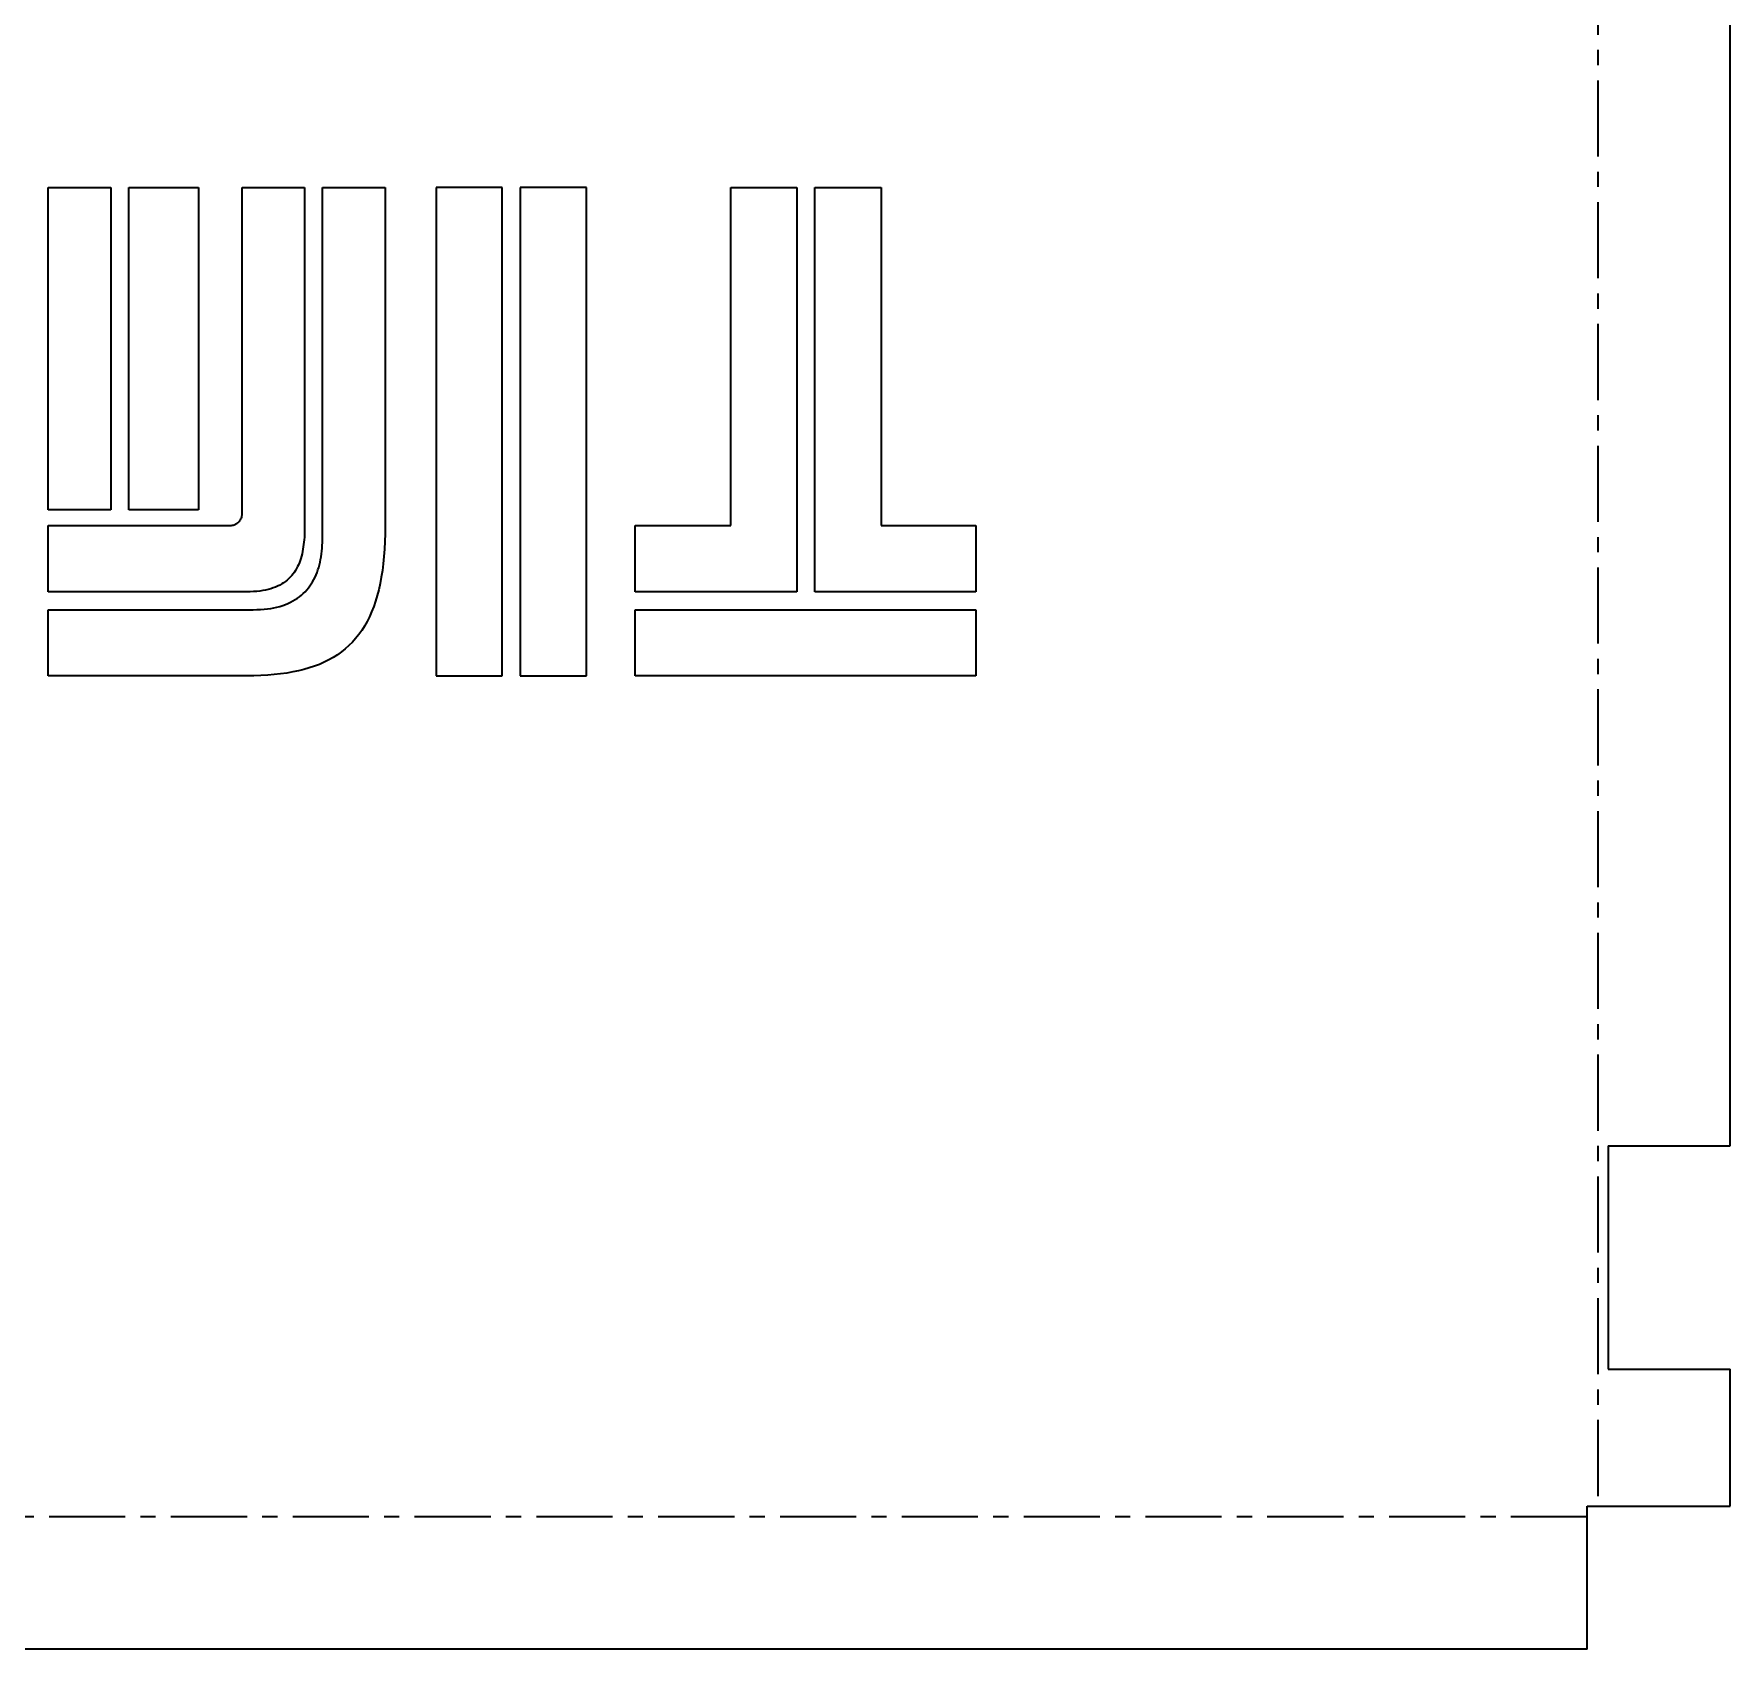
# Model space of a CAD drawing. Extents: x -138 to 979, y -42 to 1231.
# Drawn here: x 644.5 to 978.7, y -42.2 to 276.2 of the extents above; entities that cross this region are included whole.
import ezdxf

# ---------------------------------------------------------------- set-up
doc = ezdxf.new("R2010")
doc.units = 0
doc.linetypes.add('AXES', pattern=[24, 15, -3, 3, -3])

msp = doc.modelspace()

# ---------------------------------------------------------------- linework, layer by layer
at = {"color": 1, "linetype": 'AXES', "lineweight": 35}
for p, q in [((952.58, 1203), (952.58, -14)), ((950.5, -16.08), (-109.5, -16.08))]:
    msp.add_line(p, q, dxfattribs=at)
at = {"color": 7, "lineweight": 35}
for p, q in [((978.66, 57), (978.66, 1203)), ((647.31, 182.4), (647.31, 245.87)), ((659.67, 245.87), (659.67, 182.4)), ((663.2, 182.4), (663.2, 245.87)), ((676.94, 245.87), (676.94, 182.4)), ((685.57, 181.81), (685.57, 245.87)), ((697.83, 245.87), (697.83, 178.48)), ((701.36, 176.52), (701.36, 245.87)), ((713.72, 245.87), (713.72, 179.26)), ((723.73, 245.87), (723.73, 149.64)), ((736.77, 149.64), (736.77, 245.87)), ((740.3, 245.87), (740.3, 149.64)), ((753.35, 149.64), (753.35, 245.87)), ((781.8, 179.26), (781.8, 245.87)), ((794.84, 245.87), (794.84, 166.22)), ((798.37, 166.22), (798.37, 245.87)), ((811.42, 245.87), (811.42, 179.26)), ((647.31, 179.26), (682.92, 179.26)), ((686.45, 166.22), (647.31, 166.22)), ((794.84, 166.22), (762.96, 166.22)), ((830.06, 166.22), (798.37, 166.22)), ((647.31, 162.69), (687.73, 162.69)), ((762.96, 162.69), (830.06, 162.69)), ((686.45, 149.64), (647.31, 149.64)), ((830.06, 149.64), (762.96, 149.64)), ((954.66, 57), (954.66, 13)), ((954.66, 57), (978.66, 57)), ((954.66, 13), (978.66, 13)), ((978.66, -14), (978.66, 13)), ((950.5, -42.16), (950.5, -14)), ((950.5, -14), (978.66, -14)), ((950.5, -42.16), (-109.5, -42.16))]:
    msp.add_line(p, q, dxfattribs=at)
at = {"color": 7, "lineweight": 35, "ltscale": 0.308986}
for p, q in [((647.31, 245.87), (659.67, 245.87)), ((701.36, 245.87), (713.72, 245.87)), ((659.67, 182.4), (647.31, 182.4))]:
    msp.add_line(p, q, dxfattribs=at)
at = {"color": 7, "lineweight": 35, "ltscale": 0.343324}
for p, q in [((663.2, 245.87), (676.94, 245.87)), ((676.94, 182.4), (663.2, 182.4))]:
    msp.add_line(p, q, dxfattribs=at)
at = {"color": 7, "lineweight": 35, "ltscale": 0.306538}
msp.add_line((685.57, 245.87), (697.83, 245.87), dxfattribs=at)
at = {"color": 7, "lineweight": 35, "ltscale": 0.326155}
for p, q in [((736.77, 245.87), (723.73, 245.87)), ((753.35, 245.87), (740.3, 245.87)), ((781.8, 245.87), (794.84, 245.87)), ((798.37, 245.87), (811.42, 245.87)), ((647.31, 166.22), (647.31, 179.26)), ((762.96, 166.22), (762.96, 179.26)), ((830.06, 179.26), (830.06, 166.22)), ((723.73, 149.64), (736.77, 149.64)), ((740.3, 149.64), (753.35, 149.64))]:
    msp.add_line(p, q, dxfattribs=at)
at = {"color": 7, "lineweight": 35, "ltscale": 0.004913}
msp.add_line((685.21, 180.41), (685.3, 180.58), dxfattribs=at)
at = {"color": 7, "lineweight": 35, "ltscale": 0.004968}
msp.add_line((685.3, 180.58), (685.38, 180.76), dxfattribs=at)
at = {"color": 7, "lineweight": 35, "ltscale": 0.005059}
msp.add_line((685.38, 180.76), (685.45, 180.95), dxfattribs=at)
at = {"color": 7, "lineweight": 35, "ltscale": 0.005189}
msp.add_line((685.45, 180.95), (685.5, 181.15), dxfattribs=at)
at = {"color": 7, "lineweight": 35, "ltscale": 0.005353}
msp.add_line((685.5, 181.15), (685.54, 181.36), dxfattribs=at)
at = {"color": 7, "lineweight": 35, "ltscale": 0.005545}
msp.add_line((685.54, 181.36), (685.56, 181.58), dxfattribs=at)
at = {"color": 7, "lineweight": 35, "ltscale": 0.005766}
msp.add_line((685.56, 181.58), (685.57, 181.81), dxfattribs=at)
at = {"color": 7, "lineweight": 35, "ltscale": 0.005776}
msp.add_line((682.92, 179.26), (683.15, 179.27), dxfattribs=at)
at = {"color": 7, "lineweight": 35, "ltscale": 0.005578}
msp.add_line((683.15, 179.27), (683.37, 179.29), dxfattribs=at)
at = {"color": 7, "lineweight": 35, "ltscale": 0.005403}
msp.add_line((683.37, 179.29), (683.59, 179.32), dxfattribs=at)
at = {"color": 7, "lineweight": 35, "ltscale": 0.005252}
msp.add_line((683.59, 179.32), (683.79, 179.37), dxfattribs=at)
at = {"color": 7, "lineweight": 35, "ltscale": 0.005132}
msp.add_line((683.79, 179.37), (683.99, 179.43), dxfattribs=at)
at = {"color": 7, "lineweight": 35, "ltscale": 0.005036}
msp.add_line((683.99, 179.43), (684.17, 179.51), dxfattribs=at)
at = {"color": 7, "lineweight": 35, "ltscale": 0.004981}
msp.add_line((684.17, 179.51), (684.35, 179.6), dxfattribs=at)
at = {"color": 7, "lineweight": 35, "ltscale": 0.00495}
msp.add_line((684.35, 179.6), (684.52, 179.7), dxfattribs=at)
at = {"color": 7, "lineweight": 35, "ltscale": 0.004962}
msp.add_line((684.52, 179.7), (684.68, 179.82), dxfattribs=at)
at = {"color": 7, "lineweight": 35, "ltscale": 0.004998}
msp.add_line((684.68, 179.82), (684.83, 179.95), dxfattribs=at)
at = {"color": 7, "lineweight": 35, "ltscale": 0.004987}
msp.add_line((684.83, 179.95), (684.97, 180.09), dxfattribs=at)
at = {"color": 7, "lineweight": 35, "ltscale": 0.00492}
msp.add_line((684.97, 180.09), (685.1, 180.24), dxfattribs=at)
at = {"color": 7, "lineweight": 35, "ltscale": 0.004897}
msp.add_line((685.1, 180.24), (685.21, 180.41), dxfattribs=at)
at = {"color": 7, "lineweight": 35, "ltscale": 0.012399}
msp.add_line((697.81, 177.47), (697.79, 176.97), dxfattribs=at)
at = {"color": 7, "lineweight": 35, "ltscale": 0.012539}
msp.add_line((697.82, 177.97), (697.81, 177.47), dxfattribs=at)
at = {"color": 7, "lineweight": 35, "ltscale": 0.012678}
msp.add_line((697.83, 178.48), (697.82, 177.97), dxfattribs=at)
at = {"color": 7, "lineweight": 35, "ltscale": 0.038848}
msp.add_line((713.7, 177.66), (713.66, 176.11), dxfattribs=at)
at = {"color": 7, "lineweight": 35, "ltscale": 0.040085}
msp.add_line((713.72, 179.26), (713.7, 177.66), dxfattribs=at)
at = {"color": 7, "lineweight": 35, "ltscale": 0.470839}
msp.add_line((762.96, 179.26), (781.8, 179.26), dxfattribs=at)
at = {"color": 7, "lineweight": 35, "ltscale": 0.465936}
msp.add_line((811.42, 179.26), (830.06, 179.26), dxfattribs=at)
at = {"color": 7, "lineweight": 35, "ltscale": 0.011592}
msp.add_line((697.43, 174.13), (697.34, 173.67), dxfattribs=at)
at = {"color": 7, "lineweight": 35, "ltscale": 0.011689}
msp.add_line((697.52, 174.59), (697.43, 174.13), dxfattribs=at)
at = {"color": 7, "lineweight": 35, "ltscale": 0.01179}
msp.add_line((697.59, 175.05), (697.52, 174.59), dxfattribs=at)
at = {"color": 7, "lineweight": 35, "ltscale": 0.011906}
msp.add_line((697.65, 175.52), (697.59, 175.05), dxfattribs=at)
at = {"color": 7, "lineweight": 35, "ltscale": 0.012017}
msp.add_line((697.71, 176), (697.65, 175.52), dxfattribs=at)
at = {"color": 7, "lineweight": 35, "ltscale": 0.012141}
msp.add_line((697.75, 176.48), (697.71, 176), dxfattribs=at)
at = {"color": 7, "lineweight": 35, "ltscale": 0.012264}
msp.add_line((697.79, 176.97), (697.75, 176.48), dxfattribs=at)
at = {"color": 7, "lineweight": 35, "ltscale": 0.013929}
msp.add_line((701.18, 173.67), (701.24, 174.22), dxfattribs=at)
at = {"color": 7, "lineweight": 35, "ltscale": 0.014088}
msp.add_line((701.24, 174.22), (701.29, 174.79), dxfattribs=at)
at = {"color": 7, "lineweight": 35, "ltscale": 0.014251}
msp.add_line((701.29, 174.79), (701.33, 175.35), dxfattribs=at)
at = {"color": 7, "lineweight": 35, "ltscale": 0.014433}
msp.add_line((701.33, 175.35), (701.35, 175.93), dxfattribs=at)
at = {"color": 7, "lineweight": 35, "ltscale": 0.014616}
msp.add_line((701.35, 175.93), (701.36, 176.52), dxfattribs=at)
at = {"color": 7, "lineweight": 35, "ltscale": 0.036435}
msp.add_line((713.58, 174.6), (713.47, 173.15), dxfattribs=at)
at = {"color": 7, "lineweight": 35, "ltscale": 0.037634}
msp.add_line((713.66, 176.11), (713.58, 174.6), dxfattribs=at)
at = {"color": 7, "lineweight": 35, "ltscale": 0.010517}
msp.add_line((696.05, 170.44), (695.82, 170.09), dxfattribs=at)
at = {"color": 7, "lineweight": 35, "ltscale": 0.010556}
msp.add_line((696.27, 170.8), (696.05, 170.44), dxfattribs=at)
at = {"color": 7, "lineweight": 35, "ltscale": 0.01062}
msp.add_line((696.47, 171.18), (696.27, 170.8), dxfattribs=at)
at = {"color": 7, "lineweight": 35, "ltscale": 0.010705}
msp.add_line((696.65, 171.56), (696.47, 171.18), dxfattribs=at)
at = {"color": 7, "lineweight": 35, "ltscale": 0.010811}
msp.add_line((696.82, 171.96), (696.65, 171.56), dxfattribs=at)
at = {"color": 7, "lineweight": 35, "ltscale": 0.010941}
msp.add_line((696.97, 172.37), (696.82, 171.96), dxfattribs=at)
at = {"color": 7, "lineweight": 35, "ltscale": 0.01109}
msp.add_line((697.11, 172.79), (696.97, 172.37), dxfattribs=at)
at = {"color": 7, "lineweight": 35, "ltscale": 0.011258}
msp.add_line((697.23, 173.23), (697.11, 172.79), dxfattribs=at)
at = {"color": 7, "lineweight": 35, "ltscale": 0.011444}
msp.add_line((697.34, 173.67), (697.23, 173.23), dxfattribs=at)
at = {"color": 7, "lineweight": 35, "ltscale": 0.012984}
msp.add_line((700.3, 170.03), (700.47, 170.52), dxfattribs=at)
at = {"color": 7, "lineweight": 35, "ltscale": 0.01317}
msp.add_line((700.47, 170.52), (700.63, 171.02), dxfattribs=at)
at = {"color": 7, "lineweight": 35, "ltscale": 0.013318}
msp.add_line((700.63, 171.02), (700.76, 171.54), dxfattribs=at)
at = {"color": 7, "lineweight": 35, "ltscale": 0.013416}
msp.add_line((700.76, 171.54), (700.89, 172.06), dxfattribs=at)
at = {"color": 7, "lineweight": 35, "ltscale": 0.013526}
for p, q in [((700.89, 172.06), (701, 172.59)), ((690.66, 166.67), (690.13, 166.55))]:
    msp.add_line(p, q, dxfattribs=at)
at = {"color": 7, "lineweight": 35, "ltscale": 0.013648}
msp.add_line((701, 172.59), (701.1, 173.13), dxfattribs=at)
at = {"color": 7, "lineweight": 35, "ltscale": 0.013784}
msp.add_line((701.1, 173.13), (701.18, 173.67), dxfattribs=at)
at = {"color": 7, "lineweight": 35, "ltscale": 0.034103}
msp.add_line((713.33, 171.75), (713.16, 170.39), dxfattribs=at)
at = {"color": 7, "lineweight": 35, "ltscale": 0.035257}
msp.add_line((713.47, 173.15), (713.33, 171.75), dxfattribs=at)
at = {"color": 7, "lineweight": 35, "ltscale": 0.012175}
msp.add_line((692.09, 167.15), (691.64, 166.97), dxfattribs=at)
at = {"color": 7, "lineweight": 35, "ltscale": 0.011836}
msp.add_line((692.52, 167.34), (692.09, 167.15), dxfattribs=at)
at = {"color": 7, "lineweight": 35, "ltscale": 0.011576}
msp.add_line((692.94, 167.55), (692.52, 167.34), dxfattribs=at)
at = {"color": 7, "lineweight": 35, "ltscale": 0.011338}
msp.add_line((693.33, 167.77), (692.94, 167.55), dxfattribs=at)
at = {"color": 7, "lineweight": 35, "ltscale": 0.011127}
msp.add_line((693.71, 168.01), (693.33, 167.77), dxfattribs=at)
at = {"color": 7, "lineweight": 35, "ltscale": 0.010944}
msp.add_line((694.07, 168.26), (693.71, 168.01), dxfattribs=at)
at = {"color": 7, "lineweight": 35, "ltscale": 0.010794}
msp.add_line((694.4, 168.53), (694.07, 168.26), dxfattribs=at)
at = {"color": 7, "lineweight": 35, "ltscale": 0.010668}
msp.add_line((694.72, 168.81), (694.4, 168.53), dxfattribs=at)
at = {"color": 7, "lineweight": 35, "ltscale": 0.010576}
msp.add_line((695.03, 169.11), (694.72, 168.81), dxfattribs=at)
at = {"color": 7, "lineweight": 35, "ltscale": 0.01052}
msp.add_line((695.31, 169.42), (695.03, 169.11), dxfattribs=at)
at = {"color": 7, "lineweight": 35, "ltscale": 0.010496}
msp.add_line((695.57, 169.75), (695.31, 169.42), dxfattribs=at)
at = {"color": 7, "lineweight": 35, "ltscale": 0.010498}
msp.add_line((695.82, 170.09), (695.57, 169.75), dxfattribs=at)
at = {"color": 7, "lineweight": 35, "ltscale": 0.012326}
msp.add_line((698.59, 166.99), (698.88, 167.38), dxfattribs=at)
at = {"color": 7, "lineweight": 35, "ltscale": 0.012344}
msp.add_line((698.88, 167.38), (699.16, 167.79), dxfattribs=at)
at = {"color": 7, "lineweight": 35, "ltscale": 0.012389}
for p, q in [((699.16, 167.79), (699.42, 168.21)), ((697.58, 165.9), (697.94, 166.24))]:
    msp.add_line(p, q, dxfattribs=at)
at = {"color": 7, "lineweight": 35, "ltscale": 0.012464}
for p, q in [((699.42, 168.21), (699.67, 168.64)), ((697.21, 165.57), (697.58, 165.9))]:
    msp.add_line(p, q, dxfattribs=at)
at = {"color": 7, "lineweight": 35, "ltscale": 0.01256}
msp.add_line((699.67, 168.64), (699.9, 169.09), dxfattribs=at)
at = {"color": 7, "lineweight": 35, "ltscale": 0.012677}
msp.add_line((699.9, 169.09), (700.1, 169.55), dxfattribs=at)
at = {"color": 7, "lineweight": 35, "ltscale": 0.012818}
msp.add_line((700.1, 169.55), (700.3, 170.03), dxfattribs=at)
at = {"color": 7, "lineweight": 35, "ltscale": 0.030808}
msp.add_line((712.72, 167.84), (712.45, 166.63), dxfattribs=at)
at = {"color": 7, "lineweight": 35, "ltscale": 0.031878}
msp.add_line((712.95, 169.09), (712.72, 167.84), dxfattribs=at)
at = {"color": 7, "lineweight": 35, "ltscale": 0.032974}
msp.add_line((713.16, 170.39), (712.95, 169.09), dxfattribs=at)
at = {"color": 7, "lineweight": 35, "ltscale": 0.016863}
msp.add_line((687.13, 166.23), (686.45, 166.22), dxfattribs=at)
at = {"color": 7, "lineweight": 35, "ltscale": 0.016258}
msp.add_line((687.78, 166.25), (687.13, 166.23), dxfattribs=at)
at = {"color": 7, "lineweight": 35, "ltscale": 0.015678}
msp.add_line((688.4, 166.3), (687.78, 166.25), dxfattribs=at)
at = {"color": 7, "lineweight": 35, "ltscale": 0.015109}
msp.add_line((689, 166.37), (688.4, 166.3), dxfattribs=at)
at = {"color": 7, "lineweight": 35, "ltscale": 0.014559}
msp.add_line((689.58, 166.45), (689, 166.37), dxfattribs=at)
at = {"color": 7, "lineweight": 35, "ltscale": 0.014031}
msp.add_line((690.13, 166.55), (689.58, 166.45), dxfattribs=at)
at = {"color": 7, "lineweight": 35, "ltscale": 0.013041}
msp.add_line((691.16, 166.81), (690.66, 166.67), dxfattribs=at)
at = {"color": 7, "lineweight": 35, "ltscale": 0.012596}
msp.add_line((691.64, 166.97), (691.16, 166.81), dxfattribs=at)
at = {"color": 7, "lineweight": 35, "ltscale": 0.013833}
msp.add_line((694.05, 163.72), (694.56, 163.93), dxfattribs=at)
at = {"color": 7, "lineweight": 35, "ltscale": 0.013551}
msp.add_line((694.56, 163.93), (695.05, 164.16), dxfattribs=at)
at = {"color": 7, "lineweight": 35, "ltscale": 0.013303}
msp.add_line((695.05, 164.16), (695.52, 164.41), dxfattribs=at)
at = {"color": 7, "lineweight": 35, "ltscale": 0.013073}
msp.add_line((695.52, 164.41), (695.98, 164.67), dxfattribs=at)
at = {"color": 7, "lineweight": 35, "ltscale": 0.012875}
msp.add_line((695.98, 164.67), (696.41, 164.95), dxfattribs=at)
at = {"color": 7, "lineweight": 35, "ltscale": 0.012708}
msp.add_line((696.41, 164.95), (696.82, 165.25), dxfattribs=at)
at = {"color": 7, "lineweight": 35, "ltscale": 0.01257}
msp.add_line((696.82, 165.25), (697.21, 165.57), dxfattribs=at)
at = {"color": 7, "lineweight": 35, "ltscale": 0.012348}
msp.add_line((697.94, 166.24), (698.27, 166.61), dxfattribs=at)
at = {"color": 7, "lineweight": 35, "ltscale": 0.012332}
msp.add_line((698.27, 166.61), (698.59, 166.99), dxfattribs=at)
at = {"color": 7, "lineweight": 35, "ltscale": 0.028157}
msp.add_line((711.82, 164.37), (711.45, 163.31), dxfattribs=at)
at = {"color": 7, "lineweight": 35, "ltscale": 0.028888}
msp.add_line((712.15, 165.48), (711.82, 164.37), dxfattribs=at)
at = {"color": 7, "lineweight": 35, "ltscale": 0.029775}
msp.add_line((712.45, 166.63), (712.15, 165.48), dxfattribs=at)
at = {"color": 7, "lineweight": 35, "ltscale": 0.326157}
for p, q in [((647.31, 149.64), (647.31, 162.69)), ((762.96, 149.64), (762.96, 162.69)), ((830.06, 162.69), (830.06, 149.64))]:
    msp.add_line(p, q, dxfattribs=at)
at = {"color": 7, "lineweight": 35, "ltscale": 0.01836}
msp.add_line((687.73, 162.69), (688.46, 162.7), dxfattribs=at)
at = {"color": 7, "lineweight": 35, "ltscale": 0.01781}
msp.add_line((688.46, 162.7), (689.17, 162.73), dxfattribs=at)
at = {"color": 7, "lineweight": 35, "ltscale": 0.017275}
msp.add_line((689.17, 162.73), (689.86, 162.78), dxfattribs=at)
at = {"color": 7, "lineweight": 35, "ltscale": 0.016758}
msp.add_line((689.86, 162.78), (690.53, 162.85), dxfattribs=at)
at = {"color": 7, "lineweight": 35, "ltscale": 0.016267}
msp.add_line((690.53, 162.85), (691.17, 162.94), dxfattribs=at)
at = {"color": 7, "lineweight": 35, "ltscale": 0.01579}
msp.add_line((691.17, 162.94), (691.79, 163.06), dxfattribs=at)
at = {"color": 7, "lineweight": 35, "ltscale": 0.01534}
msp.add_line((691.79, 163.06), (692.39, 163.19), dxfattribs=at)
at = {"color": 7, "lineweight": 35, "ltscale": 0.014916}
msp.add_line((692.39, 163.19), (692.97, 163.34), dxfattribs=at)
at = {"color": 7, "lineweight": 35, "ltscale": 0.014518}
msp.add_line((692.97, 163.34), (693.52, 163.52), dxfattribs=at)
at = {"color": 7, "lineweight": 35, "ltscale": 0.014154}
msp.add_line((693.52, 163.52), (694.05, 163.72), dxfattribs=at)
at = {"color": 7, "lineweight": 35, "ltscale": 0.026264}
msp.add_line((710.61, 161.31), (710.14, 160.37), dxfattribs=at)
at = {"color": 7, "lineweight": 35, "ltscale": 0.026842}
msp.add_line((711.05, 162.29), (710.61, 161.31), dxfattribs=at)
at = {"color": 7, "lineweight": 35, "ltscale": 0.027471}
msp.add_line((711.45, 163.31), (711.05, 162.29), dxfattribs=at)
at = {"color": 7, "lineweight": 35, "ltscale": 0.02461}
msp.add_line((708.51, 157.81), (707.9, 157.04), dxfattribs=at)
at = {"color": 7, "lineweight": 35, "ltscale": 0.024925}
msp.add_line((709.09, 158.62), (708.51, 157.81), dxfattribs=at)
at = {"color": 7, "lineweight": 35, "ltscale": 0.025304}
msp.add_line((709.63, 159.47), (709.09, 158.62), dxfattribs=at)
at = {"color": 7, "lineweight": 35, "ltscale": 0.025752}
msp.add_line((710.14, 160.37), (709.63, 159.47), dxfattribs=at)
at = {"color": 7, "lineweight": 35, "ltscale": 0.024624}
msp.add_line((704.29, 153.8), (703.46, 153.27), dxfattribs=at)
at = {"color": 7, "lineweight": 35, "ltscale": 0.02442}
msp.add_line((705.08, 154.37), (704.29, 153.8), dxfattribs=at)
at = {"color": 7, "lineweight": 35, "ltscale": 0.024292}
msp.add_line((705.84, 154.98), (705.08, 154.37), dxfattribs=at)
at = {"color": 7, "lineweight": 35, "ltscale": 0.024235}
msp.add_line((706.56, 155.62), (705.84, 154.98), dxfattribs=at)
at = {"color": 7, "lineweight": 35, "ltscale": 0.02425}
msp.add_line((707.25, 156.31), (706.56, 155.62), dxfattribs=at)
at = {"color": 7, "lineweight": 35, "ltscale": 0.024377}
msp.add_line((707.9, 157.04), (707.25, 156.31), dxfattribs=at)
at = {"color": 7, "lineweight": 35, "ltscale": 0.029709}
msp.add_line((695.49, 150.41), (694.32, 150.2), dxfattribs=at)
at = {"color": 7, "lineweight": 35, "ltscale": 0.028872}
msp.add_line((696.62, 150.64), (695.49, 150.41), dxfattribs=at)
at = {"color": 7, "lineweight": 35, "ltscale": 0.028059}
msp.add_line((697.71, 150.91), (696.62, 150.64), dxfattribs=at)
at = {"color": 7, "lineweight": 35, "ltscale": 0.027288}
msp.add_line((698.76, 151.21), (697.71, 150.91), dxfattribs=at)
at = {"color": 7, "lineweight": 35, "ltscale": 0.026635}
msp.add_line((699.77, 151.54), (698.76, 151.21), dxfattribs=at)
at = {"color": 7, "lineweight": 35, "ltscale": 0.026108}
msp.add_line((700.75, 151.91), (699.77, 151.54), dxfattribs=at)
at = {"color": 7, "lineweight": 35, "ltscale": 0.025643}
msp.add_line((701.69, 152.33), (700.75, 151.91), dxfattribs=at)
at = {"color": 7, "lineweight": 35, "ltscale": 0.025232}
msp.add_line((702.59, 152.78), (701.69, 152.33), dxfattribs=at)
at = {"color": 7, "lineweight": 35, "ltscale": 0.024895}
msp.add_line((703.46, 153.27), (702.59, 152.78), dxfattribs=at)
at = {"color": 7, "lineweight": 35, "ltscale": 0.035302}
msp.add_line((687.86, 149.65), (686.45, 149.64), dxfattribs=at)
at = {"color": 7, "lineweight": 35, "ltscale": 0.034316}
msp.add_line((689.23, 149.7), (687.86, 149.65), dxfattribs=at)
at = {"color": 7, "lineweight": 35, "ltscale": 0.033348}
msp.add_line((690.57, 149.78), (689.23, 149.7), dxfattribs=at)
at = {"color": 7, "lineweight": 35, "ltscale": 0.032401}
msp.add_line((691.86, 149.89), (690.57, 149.78), dxfattribs=at)
at = {"color": 7, "lineweight": 35, "ltscale": 0.031478}
msp.add_line((693.11, 150.03), (691.86, 149.89), dxfattribs=at)
at = {"color": 7, "lineweight": 35, "ltscale": 0.03058}
msp.add_line((694.32, 150.2), (693.11, 150.03), dxfattribs=at)

doc.saveas('drawing.dxf')
